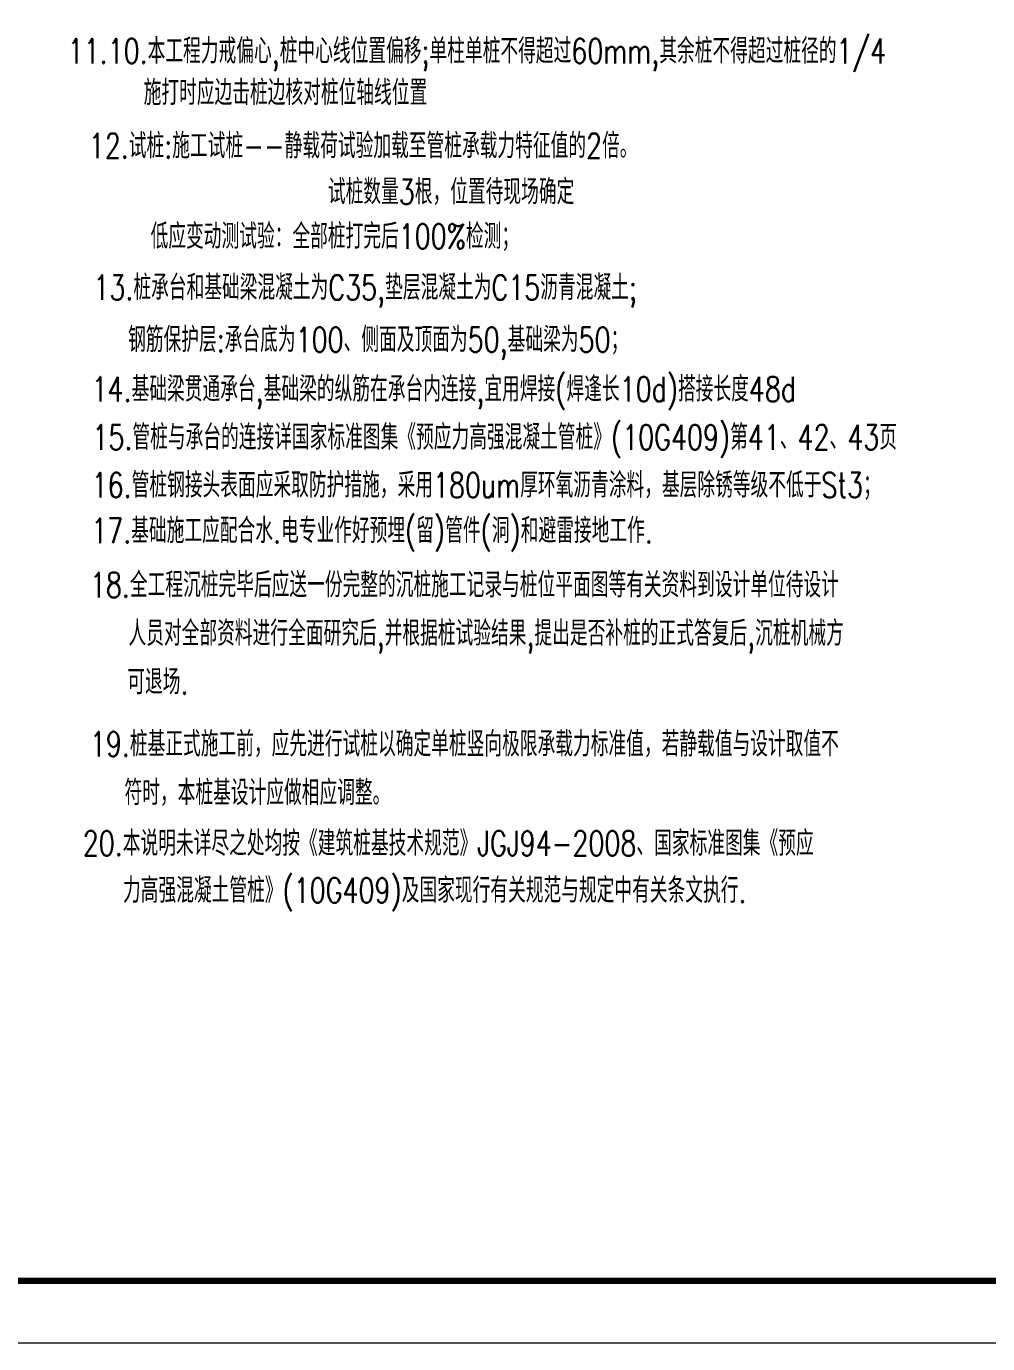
# Model space of a CAD drawing. Extents: x 287149 to 898857, y 100802 to 160212.
# Drawn here: x 481534 to 496990, y 100802 to 121977 of the extents above; entities that cross this region are included whole.
import ezdxf

# ---------------------------------------------------------------- set-up
doc = ezdxf.new("R2010")
doc.units = 0
doc.header["$LTSCALE"] = 1000
for name, color, linetype in [('DIMENSION', 3, 'CONTINUOUS'), ('FRAME', 3, 'CONTINUOUS'), ('填充', 8, 'CONTINUOUS')]:
    doc.layers.add(name, color=color, linetype=linetype)
doc.styles.add('DXFS', font='txt.shx', dxfattribs={"width": 0.7, "bigfont": 'dxfs.shx'})

# ---------------------------------------------------------------- blocks, each defined once
blk = doc.blocks.new('A$C2F0C53E4')
at = {"layer": 'FRAME'}
for points, const_width in [([(10, 42010), (10, 10), (59410, 10), (59410, 42010)], 20), ([(2510, 41010), (2510, 1010), (58410, 1010), (58410, 41010)], 100)]:
    blk.add_lwpolyline(points, close=True, dxfattribs=dict(at, const_width=const_width))

msp = doc.modelspace()

# ---------------------------------------------------------------- block references
at = {"layer": '填充'}
msp.add_blockref('A$C2F0C53E4', (453026.972, 100801.708), dxfattribs=at)

# ---------------------------------------------------------------- texts
at = {"layer": 'DIMENSION', "linetype": 'Continuous', "style": 'DXFS', "width": 0.75}
for s, p in [('11.10.本工程力戒偏心,桩中心线位置偏移;单柱单桩不得超过60mm,其余桩不得超过桩径的1/4', (482198.271, 121379.846)), ('施打时应边击桩边核对桩位轴线位置', (483419.414, 120711.173)), ('12.试桩:施工试桩--静载荷试验加载至管桩承载力特征值的2倍。', (482538.128, 119856.152)), ('试桩数量3根，位置待现场确定', (486382.236, 119116.345)), ('14.基础梁贯通承台,基础梁的纵筋在承台内连接,宜用焊接(焊逢长10d)搭接长度48d', (482582.98, 115945.618)), ('15.管桩与承台的连接详国家标准图集《预应力高强混凝土管桩》(10G409)第41、42、43页', (482596.467, 115171.934)), ('16.管桩钢接头表面应采取防护措施，采用180um厚环氧沥青涂料，基层除锈等级不低于St3；', (482583.748, 114402.674)), ('17.基础施工应配合水.电专业作好预埋(留)管件(洞)和避雷接地工作.', (482576.748, 113670.744)), ('18.全工程沉桩完毕后应送一份完整的沉桩施工记录与桩位平面图等有关资料到设计单位待设计', (482555.27, 112798.229)), ('人员对全部资料进行全面研究后,并根据桩试验结果,提出是否补桩的正式答复后,沉桩机械方', (483176.504, 112019.487)), ('可退场.', (483156.957, 111239.966)), ('19.桩基正式施工前，应先进行试桩以确定单桩竖向极限承载力标准值，若静载值与设计取值不', (482555.27, 110239.959)), ('符时，本桩基设计应做相应调整。', (483111.85, 109458.192)), ('20.本说明未详尽之处均按《建筑桩基技术规范》JGJ94-2008、国家标准图集《预应', (482441.075, 108643.699)), ('力高强混凝土管桩》(10G409)及国家现行有关规范与规定中有关条文执行.', (483088.074, 107888.361))]:
    msp.add_text(s, height=400, dxfattribs=at).set_placement(p)
at = {"layer": 'DIMENSION', "color": 6, "linetype": 'Continuous', "ltscale": 1000, "style": 'DXFS', "width": 0.75}
msp.add_text('低应变动测试验：全部桩打完后100%检测；', height=400, dxfattribs=at).set_placement((483531.11, 118402.311))
at = {"layer": 'DIMENSION', "color": 1, "linetype": 'Continuous', "style": 'DXFS', "width": 0.75}
for s, p in [('13.桩承台和基础梁混凝土为C35,垫层混凝土为C15沥青混凝土; ', (482611.64, 117578.874)), ('钢筋保护层:承台底为100、侧面及顶面为50,基础梁为50；', (483169.618, 116740.125))]:
    msp.add_text(s, height=400, dxfattribs=at).set_placement(p)

doc.saveas('drawing.dxf')
